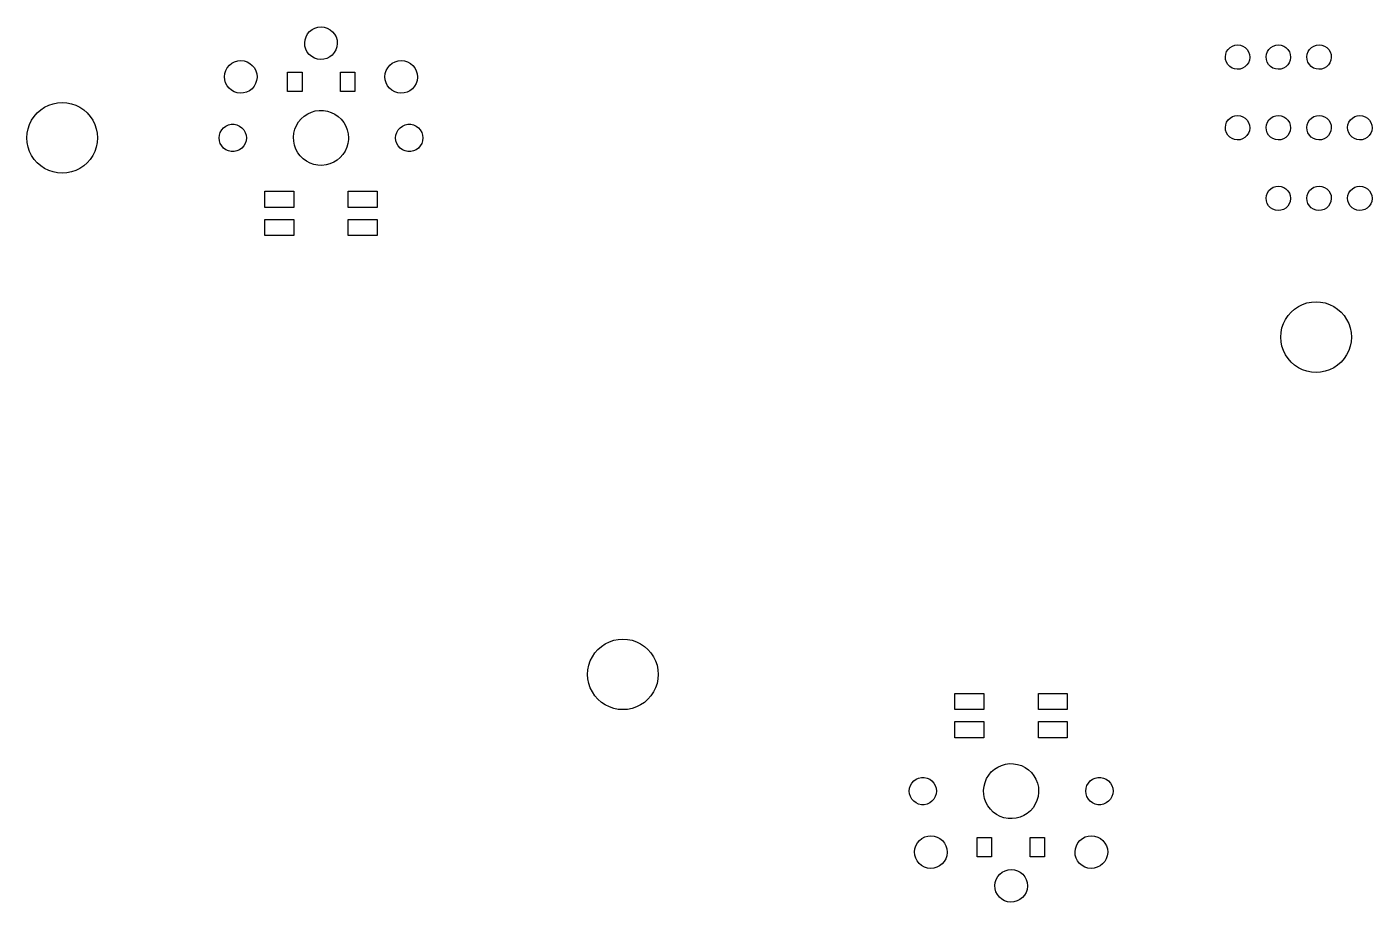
# Model space of a CAD drawing. Extents: x 145 to 253, y -175 to -64.
# Drawn here: x 169.7 to 253.5, y -174.6 to -120.1 of the extents above; entities that cross this region are included whole.
import ezdxf

# ---------------------------------------------------------------- set-up
doc = ezdxf.new("R2010")
doc.units = 0
doc.layers.add('BLACK', color=7, linetype='CONTINUOUS')

msp = doc.modelspace()

# ---------------------------------------------------------------- linework, layer by layer
at = {"layer": 'BLACK', "linetype": 'CONTINUOUS'}
for p, q in [((187.066, -120.7), (187.162, -120.526)), ((187.162, -120.526), (187.289, -120.374)), ((187.289, -120.374), (187.444, -120.25)), ((187.444, -120.25), (187.619, -120.158)), ((187.619, -120.158), (187.81, -120.102)), ((187.81, -120.102), (188.007, -120.084)), ((188.007, -120.084), (188.204, -120.105)), ((188.204, -120.105), (188.394, -120.163)), ((188.394, -120.163), (188.568, -120.258)), ((188.568, -120.258), (188.721, -120.384)), ((188.721, -120.384), (188.846, -120.538)), ((188.846, -120.538), (188.939, -120.713)), ((186.984, -121.086), (187.006, -120.889)), ((187.001, -121.283), (186.984, -121.086)), ((187.055, -121.474), (187.001, -121.283)), ((187.006, -120.889), (187.066, -120.7)), ((187.146, -121.65), (187.055, -121.474)), ((188.928, -121.513), (188.83, -121.686)), ((188.991, -121.325), (188.928, -121.513)), ((188.939, -120.713), (188.997, -120.903)), ((189.016, -121.128), (188.991, -121.325)), ((188.997, -120.903), (189.016, -121.1)), ((189.016, -121.1), (189.016, -121.128)), ((244.427, -121.627), (244.519, -121.484)), ((244.519, -121.484), (244.641, -121.366)), ((244.641, -121.366), (244.786, -121.277)), ((244.786, -121.277), (244.946, -121.222)), ((244.946, -121.222), (245.115, -121.204)), ((245.115, -121.204), (245.284, -121.224)), ((245.284, -121.224), (245.444, -121.281)), ((245.444, -121.281), (245.587, -121.372)), ((245.587, -121.372), (245.707, -121.493)), ((245.707, -121.493), (245.797, -121.637)), ((246.967, -121.627), (247.059, -121.484)), ((247.059, -121.484), (247.181, -121.366)), ((247.181, -121.366), (247.326, -121.277)), ((247.326, -121.277), (247.486, -121.222)), ((247.486, -121.222), (247.655, -121.204)), ((247.655, -121.204), (247.824, -121.224)), ((247.824, -121.224), (247.984, -121.281)), ((247.984, -121.281), (248.127, -121.372)), ((248.127, -121.372), (248.247, -121.493)), ((248.247, -121.493), (248.337, -121.637)), ((249.507, -121.627), (249.599, -121.484)), ((249.599, -121.484), (249.721, -121.366)), ((249.721, -121.366), (249.866, -121.277)), ((249.866, -121.277), (250.026, -121.222)), ((250.026, -121.222), (250.195, -121.204)), ((250.195, -121.204), (250.364, -121.224)), ((250.364, -121.224), (250.524, -121.281)), ((250.524, -121.281), (250.667, -121.372)), ((250.667, -121.372), (250.787, -121.493)), ((250.787, -121.493), (250.877, -121.637)), ((182.289, -122.474), (182.444, -122.35)), ((182.444, -122.35), (182.619, -122.258)), ((182.619, -122.258), (182.81, -122.202)), ((182.81, -122.202), (183.007, -122.184)), ((183.007, -122.184), (183.204, -122.205)), ((183.204, -122.205), (183.394, -122.263)), ((183.394, -122.263), (183.568, -122.358)), ((183.568, -122.358), (183.721, -122.484)), ((187.269, -121.806), (187.146, -121.65)), ((187.42, -121.934), (187.269, -121.806)), ((187.593, -122.031), (187.42, -121.934)), ((187.782, -122.092), (187.593, -122.031)), ((187.979, -122.116), (187.782, -122.092)), ((188.176, -122.101), (187.979, -122.116)), ((188.367, -122.047), (188.176, -122.101)), ((188.544, -121.958), (188.367, -122.047)), ((188.701, -121.836), (188.544, -121.958)), ((188.83, -121.686), (188.701, -121.836)), ((192.289, -122.474), (192.444, -122.35)), ((192.444, -122.35), (192.619, -122.258)), ((192.619, -122.258), (192.81, -122.202)), ((192.81, -122.202), (193.007, -122.184)), ((193.007, -122.184), (193.204, -122.205)), ((193.204, -122.205), (193.394, -122.263)), ((193.394, -122.263), (193.568, -122.358)), ((193.568, -122.358), (193.721, -122.484)), ((244.348, -121.955), (244.369, -121.787)), ((244.365, -122.124), (244.348, -121.955)), ((244.418, -122.286), (244.365, -122.124)), ((244.369, -121.787), (244.427, -121.627)), ((244.506, -122.431), (244.418, -122.286)), ((245.788, -122.314), (245.694, -122.456)), ((245.848, -122.156), (245.788, -122.314)), ((245.797, -121.637), (245.853, -121.797)), ((245.872, -121.987), (245.848, -122.156)), ((245.853, -121.797), (245.872, -121.966)), ((245.872, -121.966), (245.872, -121.987)), ((246.888, -121.955), (246.909, -121.787)), ((246.905, -122.124), (246.888, -121.955)), ((246.958, -122.286), (246.905, -122.124)), ((246.909, -121.787), (246.967, -121.627)), ((247.046, -122.431), (246.958, -122.286)), ((248.328, -122.314), (248.234, -122.456)), ((248.388, -122.156), (248.328, -122.314)), ((248.337, -121.637), (248.393, -121.797)), ((248.412, -121.987), (248.388, -122.156)), ((248.393, -121.797), (248.412, -121.966)), ((248.412, -121.966), (248.412, -121.987)), ((249.428, -121.955), (249.449, -121.787)), ((249.445, -122.124), (249.428, -121.955)), ((249.498, -122.286), (249.445, -122.124)), ((249.449, -121.787), (249.507, -121.627)), ((249.586, -122.431), (249.498, -122.286)), ((250.868, -122.314), (250.774, -122.456)), ((250.928, -122.156), (250.868, -122.314)), ((250.877, -121.637), (250.933, -121.797)), ((250.952, -121.987), (250.928, -122.156)), ((250.933, -121.797), (250.952, -121.966)), ((250.952, -121.966), (250.952, -121.987)), ((181.984, -123.186), (182.006, -122.989)), ((182.001, -123.383), (181.984, -123.186)), ((182.006, -122.989), (182.066, -122.8)), ((182.066, -122.8), (182.162, -122.626)), ((182.162, -122.626), (182.289, -122.474)), ((183.721, -122.484), (183.846, -122.638)), ((183.846, -122.638), (183.939, -122.813)), ((183.939, -122.813), (183.997, -123.003)), ((183.997, -123.003), (184.016, -123.2)), ((184.016, -123.2), (184.016, -123.228)), ((185.918, -124.1), (185.918, -122.9)), ((185.918, -122.9), (186.818, -122.9)), ((186.818, -122.9), (186.818, -124.1)), ((189.218, -124.1), (189.218, -122.9)), ((189.218, -122.9), (190.118, -122.9)), ((190.118, -122.9), (190.118, -124.1)), ((191.984, -123.186), (192.006, -122.989)), ((192.001, -123.383), (191.984, -123.186)), ((192.006, -122.989), (192.066, -122.8)), ((192.066, -122.8), (192.162, -122.626)), ((192.162, -122.626), (192.289, -122.474)), ((193.721, -122.484), (193.846, -122.638)), ((193.846, -122.638), (193.939, -122.813)), ((193.939, -122.813), (193.997, -123.003)), ((193.997, -123.003), (194.016, -123.2)), ((194.016, -123.2), (194.016, -123.228)), ((244.624, -122.553), (244.506, -122.431)), ((244.766, -122.646), (244.624, -122.553)), ((244.926, -122.705), (244.766, -122.646)), ((245.094, -122.728), (244.926, -122.705)), ((245.263, -122.712), (245.094, -122.728)), ((245.425, -122.66), (245.263, -122.712)), ((245.571, -122.573), (245.425, -122.66)), ((245.694, -122.456), (245.571, -122.573)), ((247.164, -122.553), (247.046, -122.431)), ((247.306, -122.646), (247.164, -122.553)), ((247.466, -122.705), (247.306, -122.646)), ((247.634, -122.728), (247.466, -122.705)), ((247.803, -122.712), (247.634, -122.728)), ((247.965, -122.66), (247.803, -122.712)), ((248.111, -122.573), (247.965, -122.66)), ((248.234, -122.456), (248.111, -122.573)), ((249.704, -122.553), (249.586, -122.431)), ((249.846, -122.646), (249.704, -122.553)), ((250.006, -122.705), (249.846, -122.646)), ((250.174, -122.728), (250.006, -122.705)), ((250.343, -122.712), (250.174, -122.728)), ((250.505, -122.66), (250.343, -122.712)), ((250.651, -122.573), (250.505, -122.66)), ((250.774, -122.456), (250.651, -122.573)), ((182.055, -123.574), (182.001, -123.383)), ((182.146, -123.75), (182.055, -123.574)), ((182.269, -123.906), (182.146, -123.75)), ((182.42, -124.034), (182.269, -123.906)), ((182.593, -124.131), (182.42, -124.034)), ((183.701, -123.936), (183.544, -124.058)), ((183.83, -123.786), (183.701, -123.936)), ((183.928, -123.613), (183.83, -123.786)), ((183.991, -123.425), (183.928, -123.613)), ((184.016, -123.228), (183.991, -123.425)), ((192.055, -123.574), (192.001, -123.383)), ((192.146, -123.75), (192.055, -123.574)), ((192.269, -123.906), (192.146, -123.75)), ((192.42, -124.034), (192.269, -123.906)), ((192.593, -124.131), (192.42, -124.034)), ((193.701, -123.936), (193.544, -124.058)), ((193.83, -123.786), (193.701, -123.936)), ((193.928, -123.613), (193.83, -123.786)), ((193.991, -123.425), (193.928, -123.613)), ((194.016, -123.228), (193.991, -123.425)), ((171.033, -124.967), (171.306, -124.875)), ((171.306, -124.875), (171.588, -124.819)), ((171.588, -124.819), (171.875, -124.8)), ((171.875, -124.8), (172.162, -124.819)), ((172.162, -124.819), (172.444, -124.875)), ((172.444, -124.875), (172.717, -124.967)), ((182.782, -124.192), (182.593, -124.131)), ((182.979, -124.216), (182.782, -124.192)), ((183.176, -124.201), (182.979, -124.216)), ((183.367, -124.147), (183.176, -124.201)), ((183.544, -124.058), (183.367, -124.147)), ((186.818, -124.1), (185.918, -124.1)), ((190.118, -124.1), (189.218, -124.1)), ((192.782, -124.192), (192.593, -124.131)), ((192.979, -124.216), (192.782, -124.192)), ((193.176, -124.201), (192.979, -124.216)), ((193.367, -124.147), (193.176, -124.201)), ((193.544, -124.058), (193.367, -124.147)), ((169.97, -125.9), (170.13, -125.661)), ((170.13, -125.661), (170.319, -125.444)), ((170.319, -125.444), (170.536, -125.255)), ((170.536, -125.255), (170.775, -125.095)), ((170.775, -125.095), (171.033, -124.967)), ((172.717, -124.967), (172.975, -125.095)), ((172.975, -125.095), (173.214, -125.255)), ((173.214, -125.255), (173.431, -125.444)), ((173.431, -125.444), (173.62, -125.661)), ((173.62, -125.661), (173.78, -125.9)), ((186.767, -125.809), (186.956, -125.64)), ((186.956, -125.64), (187.169, -125.5)), ((187.169, -125.5), (187.4, -125.394)), ((187.4, -125.394), (187.644, -125.323)), ((187.644, -125.323), (187.895, -125.289)), ((187.895, -125.289), (188.149, -125.292)), ((188.149, -125.292), (188.4, -125.333)), ((188.4, -125.333), (188.642, -125.41)), ((188.642, -125.41), (188.87, -125.523)), ((188.87, -125.523), (189.079, -125.668)), ((189.079, -125.668), (189.264, -125.842)), ((244.641, -125.766), (244.786, -125.677)), ((244.786, -125.677), (244.946, -125.622)), ((244.946, -125.622), (245.115, -125.604)), ((245.115, -125.604), (245.284, -125.624)), ((245.284, -125.624), (245.444, -125.681)), ((245.444, -125.681), (245.587, -125.772)), ((247.181, -125.766), (247.326, -125.677)), ((247.326, -125.677), (247.486, -125.622)), ((247.486, -125.622), (247.655, -125.604)), ((247.655, -125.604), (247.824, -125.624)), ((247.824, -125.624), (247.984, -125.681)), ((247.984, -125.681), (248.127, -125.772)), ((249.721, -125.766), (249.866, -125.677)), ((249.866, -125.677), (250.026, -125.622)), ((250.026, -125.622), (250.195, -125.604)), ((250.195, -125.604), (250.364, -125.624)), ((250.364, -125.624), (250.524, -125.681)), ((250.524, -125.681), (250.667, -125.772)), ((252.261, -125.766), (252.406, -125.677)), ((252.406, -125.677), (252.566, -125.622)), ((252.566, -125.622), (252.735, -125.604)), ((252.735, -125.604), (252.904, -125.624)), ((252.904, -125.624), (253.064, -125.681)), ((253.064, -125.681), (253.207, -125.772)), ((169.694, -126.713), (169.75, -126.431)), ((169.75, -126.431), (169.842, -126.158)), ((169.842, -126.158), (169.97, -125.9)), ((173.78, -125.9), (173.908, -126.158)), ((173.908, -126.158), (174, -126.431)), ((174, -126.431), (174.056, -126.713)), ((181.723, -126.654), (181.812, -126.5)), ((181.812, -126.5), (181.931, -126.368)), ((181.931, -126.368), (182.075, -126.263)), ((182.075, -126.263), (182.237, -126.191)), ((182.237, -126.191), (182.411, -126.154)), ((182.411, -126.154), (182.589, -126.154)), ((182.589, -126.154), (182.763, -126.191)), ((182.763, -126.191), (182.925, -126.263)), ((182.925, -126.263), (183.069, -126.368)), ((183.069, -126.368), (183.188, -126.5)), ((183.188, -126.5), (183.277, -126.654)), ((186.312, -126.702), (186.374, -126.456)), ((186.374, -126.456), (186.472, -126.222)), ((186.472, -126.222), (186.604, -126.004)), ((186.604, -126.004), (186.767, -125.809)), ((189.264, -125.842), (189.421, -126.041)), ((189.421, -126.041), (189.547, -126.262)), ((189.547, -126.262), (189.64, -126.499)), ((189.64, -126.499), (189.696, -126.747)), ((192.723, -126.654), (192.812, -126.5)), ((192.812, -126.5), (192.931, -126.368)), ((192.931, -126.368), (193.075, -126.263)), ((193.075, -126.263), (193.237, -126.191)), ((193.237, -126.191), (193.411, -126.154)), ((193.411, -126.154), (193.589, -126.154)), ((193.589, -126.154), (193.763, -126.191)), ((193.763, -126.191), (193.925, -126.263)), ((193.925, -126.263), (194.069, -126.368)), ((194.069, -126.368), (194.188, -126.5)), ((194.188, -126.5), (194.277, -126.654)), ((244.348, -126.355), (244.369, -126.187)), ((244.365, -126.524), (244.348, -126.355)), ((244.418, -126.686), (244.365, -126.524)), ((244.369, -126.187), (244.427, -126.027)), ((244.427, -126.027), (244.519, -125.884)), ((244.519, -125.884), (244.641, -125.766)), ((245.587, -125.772), (245.707, -125.893)), ((245.707, -125.893), (245.797, -126.037)), ((245.848, -126.556), (245.788, -126.714)), ((245.797, -126.037), (245.853, -126.197)), ((245.872, -126.387), (245.848, -126.556)), ((245.853, -126.197), (245.872, -126.366)), ((245.872, -126.366), (245.872, -126.387)), ((246.888, -126.355), (246.909, -126.187)), ((246.905, -126.524), (246.888, -126.355)), ((246.958, -126.686), (246.905, -126.524)), ((246.909, -126.187), (246.967, -126.027)), ((246.967, -126.027), (247.059, -125.884)), ((247.059, -125.884), (247.181, -125.766)), ((248.127, -125.772), (248.247, -125.893)), ((248.247, -125.893), (248.337, -126.037)), ((248.388, -126.556), (248.328, -126.714)), ((248.337, -126.037), (248.393, -126.197)), ((248.412, -126.387), (248.388, -126.556)), ((248.393, -126.197), (248.412, -126.366)), ((248.412, -126.366), (248.412, -126.387)), ((249.428, -126.355), (249.449, -126.187)), ((249.445, -126.524), (249.428, -126.355)), ((249.498, -126.686), (249.445, -126.524)), ((249.449, -126.187), (249.507, -126.027)), ((249.507, -126.027), (249.599, -125.884)), ((249.599, -125.884), (249.721, -125.766)), ((250.667, -125.772), (250.787, -125.893)), ((250.787, -125.893), (250.877, -126.037)), ((250.928, -126.556), (250.868, -126.714)), ((250.877, -126.037), (250.933, -126.197)), ((250.952, -126.387), (250.928, -126.556)), ((250.933, -126.197), (250.952, -126.366)), ((250.952, -126.366), (250.952, -126.387)), ((251.968, -126.355), (251.989, -126.187)), ((251.985, -126.524), (251.968, -126.355)), ((252.038, -126.686), (251.985, -126.524)), ((251.989, -126.187), (252.047, -126.027)), ((252.047, -126.027), (252.139, -125.884)), ((252.139, -125.884), (252.261, -125.766)), ((253.207, -125.772), (253.327, -125.893)), ((253.327, -125.893), (253.417, -126.037)), ((253.468, -126.556), (253.408, -126.714)), ((253.417, -126.037), (253.473, -126.197)), ((253.492, -126.387), (253.468, -126.556)), ((253.473, -126.197), (253.492, -126.366)), ((253.492, -126.366), (253.492, -126.387)), ((169.675, -127), (169.694, -126.713)), ((169.694, -127.287), (169.675, -127)), ((169.75, -127.569), (169.694, -127.287)), ((174.056, -127.287), (174, -127.569)), ((174.056, -126.713), (174.075, -127)), ((174.075, -127), (174.056, -127.287)), ((181.649, -127), (181.668, -126.823)), ((181.668, -127.177), (181.649, -127)), ((181.668, -126.823), (181.723, -126.654)), ((181.723, -127.346), (181.668, -127.177)), ((181.812, -127.5), (181.723, -127.346)), ((183.277, -127.346), (183.188, -127.5)), ((183.277, -126.654), (183.332, -126.823)), ((183.332, -127.177), (183.277, -127.346)), ((183.332, -126.823), (183.351, -127)), ((183.351, -127), (183.332, -127.177)), ((186.286, -126.955), (186.312, -126.702)), ((186.298, -127.209), (186.286, -126.955)), ((186.348, -127.458), (186.298, -127.209)), ((189.68, -127.342), (189.611, -127.586)), ((189.712, -127.09), (189.68, -127.342)), ((189.696, -126.747), (189.714, -127)), ((189.714, -127), (189.712, -127.09)), ((192.649, -127), (192.668, -126.823)), ((192.668, -127.177), (192.649, -127)), ((192.668, -126.823), (192.723, -126.654)), ((192.723, -127.346), (192.668, -127.177)), ((192.812, -127.5), (192.723, -127.346)), ((194.277, -127.346), (194.188, -127.5)), ((194.277, -126.654), (194.332, -126.823)), ((194.332, -127.177), (194.277, -127.346)), ((194.332, -126.823), (194.351, -127)), ((194.351, -127), (194.332, -127.177)), ((244.506, -126.831), (244.418, -126.686)), ((244.624, -126.953), (244.506, -126.831)), ((244.766, -127.046), (244.624, -126.953)), ((244.926, -127.105), (244.766, -127.046)), ((245.094, -127.128), (244.926, -127.105)), ((245.263, -127.112), (245.094, -127.128)), ((245.425, -127.06), (245.263, -127.112)), ((245.571, -126.973), (245.425, -127.06)), ((245.694, -126.856), (245.571, -126.973)), ((245.788, -126.714), (245.694, -126.856)), ((247.046, -126.831), (246.958, -126.686)), ((247.164, -126.953), (247.046, -126.831)), ((247.306, -127.046), (247.164, -126.953)), ((247.466, -127.105), (247.306, -127.046)), ((247.634, -127.128), (247.466, -127.105)), ((247.803, -127.112), (247.634, -127.128)), ((247.965, -127.06), (247.803, -127.112)), ((248.111, -126.973), (247.965, -127.06)), ((248.234, -126.856), (248.111, -126.973)), ((248.328, -126.714), (248.234, -126.856)), ((249.586, -126.831), (249.498, -126.686)), ((249.704, -126.953), (249.586, -126.831)), ((249.846, -127.046), (249.704, -126.953)), ((250.006, -127.105), (249.846, -127.046)), ((250.174, -127.128), (250.006, -127.105)), ((250.343, -127.112), (250.174, -127.128)), ((250.505, -127.06), (250.343, -127.112)), ((250.651, -126.973), (250.505, -127.06)), ((250.774, -126.856), (250.651, -126.973)), ((250.868, -126.714), (250.774, -126.856)), ((252.126, -126.831), (252.038, -126.686)), ((252.244, -126.953), (252.126, -126.831)), ((252.386, -127.046), (252.244, -126.953)), ((252.546, -127.105), (252.386, -127.046)), ((252.714, -127.128), (252.546, -127.105)), ((252.883, -127.112), (252.714, -127.128)), ((253.045, -127.06), (252.883, -127.112)), ((253.191, -126.973), (253.045, -127.06)), ((253.314, -126.856), (253.191, -126.973)), ((253.408, -126.714), (253.314, -126.856)), ((169.842, -127.842), (169.75, -127.569)), ((169.97, -128.1), (169.842, -127.842)), ((170.13, -128.339), (169.97, -128.1)), ((173.78, -128.1), (173.62, -128.339)), ((173.908, -127.842), (173.78, -128.1)), ((174, -127.569), (173.908, -127.842)), ((181.931, -127.632), (181.812, -127.5)), ((182.075, -127.737), (181.931, -127.632)), ((182.237, -127.809), (182.075, -127.737)), ((182.411, -127.846), (182.237, -127.809)), ((182.589, -127.846), (182.411, -127.846)), ((182.763, -127.809), (182.589, -127.846)), ((182.925, -127.737), (182.763, -127.809)), ((183.069, -127.632), (182.925, -127.737)), ((183.188, -127.5), (183.069, -127.632)), ((186.434, -127.697), (186.348, -127.458)), ((186.554, -127.921), (186.434, -127.697)), ((186.706, -128.125), (186.554, -127.921)), ((186.887, -128.304), (186.706, -128.125)), ((189.202, -128.223), (189.008, -128.387)), ((189.369, -128.032), (189.202, -128.223)), ((189.507, -127.818), (189.369, -128.032)), ((189.611, -127.586), (189.507, -127.818)), ((192.931, -127.632), (192.812, -127.5)), ((193.075, -127.737), (192.931, -127.632)), ((193.237, -127.809), (193.075, -127.737)), ((193.411, -127.846), (193.237, -127.809)), ((193.589, -127.846), (193.411, -127.846)), ((193.763, -127.809), (193.589, -127.846)), ((193.925, -127.737), (193.763, -127.809)), ((194.069, -127.632), (193.925, -127.737)), ((194.188, -127.5), (194.069, -127.632)), ((170.319, -128.556), (170.13, -128.339)), ((170.536, -128.745), (170.319, -128.556)), ((170.775, -128.905), (170.536, -128.745)), ((171.033, -129.033), (170.775, -128.905)), ((171.306, -129.125), (171.033, -129.033)), ((172.717, -129.033), (172.444, -129.125)), ((172.975, -128.905), (172.717, -129.033)), ((173.214, -128.745), (172.975, -128.905)), ((173.431, -128.556), (173.214, -128.745)), ((173.62, -128.339), (173.431, -128.556)), ((187.091, -128.454), (186.887, -128.304)), ((187.316, -128.572), (187.091, -128.454)), ((187.556, -128.656), (187.316, -128.572)), ((187.806, -128.703), (187.556, -128.656)), ((188.06, -128.713), (187.806, -128.703)), ((188.312, -128.686), (188.06, -128.713)), ((188.558, -128.621), (188.312, -128.686)), ((188.792, -128.521), (188.558, -128.621)), ((189.008, -128.387), (188.792, -128.521)), ((171.588, -129.181), (171.306, -129.125)), ((171.875, -129.2), (171.588, -129.181)), ((172.162, -129.181), (171.875, -129.2)), ((172.444, -129.125), (172.162, -129.181)), ((184.5, -131.328), (184.5, -130.328)), ((184.5, -130.328), (186.3, -130.328)), ((186.3, -130.328), (186.3, -131.328)), ((189.7, -131.328), (189.7, -130.328)), ((189.7, -130.328), (191.5, -130.328)), ((191.5, -130.328), (191.5, -131.328)), ((246.888, -130.755), (246.909, -130.587)), ((246.909, -130.587), (246.967, -130.427)), ((246.967, -130.427), (247.059, -130.284)), ((247.059, -130.284), (247.181, -130.166)), ((247.181, -130.166), (247.326, -130.077)), ((247.326, -130.077), (247.486, -130.022)), ((247.486, -130.022), (247.655, -130.004)), ((247.655, -130.004), (247.824, -130.024)), ((247.824, -130.024), (247.984, -130.081)), ((247.984, -130.081), (248.127, -130.172)), ((248.127, -130.172), (248.247, -130.293)), ((248.247, -130.293), (248.337, -130.437)), ((248.337, -130.437), (248.393, -130.597)), ((248.393, -130.597), (248.412, -130.766)), ((249.428, -130.755), (249.449, -130.587)), ((249.449, -130.587), (249.507, -130.427)), ((249.507, -130.427), (249.599, -130.284)), ((249.599, -130.284), (249.721, -130.166)), ((249.721, -130.166), (249.866, -130.077)), ((249.866, -130.077), (250.026, -130.022)), ((250.026, -130.022), (250.195, -130.004)), ((250.195, -130.004), (250.364, -130.024)), ((250.364, -130.024), (250.524, -130.081)), ((250.524, -130.081), (250.667, -130.172)), ((250.667, -130.172), (250.787, -130.293)), ((250.787, -130.293), (250.877, -130.437)), ((250.877, -130.437), (250.933, -130.597)), ((250.933, -130.597), (250.952, -130.766)), ((251.968, -130.755), (251.989, -130.587)), ((251.989, -130.587), (252.047, -130.427)), ((252.047, -130.427), (252.139, -130.284)), ((252.139, -130.284), (252.261, -130.166)), ((252.261, -130.166), (252.406, -130.077)), ((252.406, -130.077), (252.566, -130.022)), ((252.566, -130.022), (252.735, -130.004)), ((252.735, -130.004), (252.904, -130.024)), ((252.904, -130.024), (253.064, -130.081)), ((253.064, -130.081), (253.207, -130.172)), ((253.207, -130.172), (253.327, -130.293)), ((253.327, -130.293), (253.417, -130.437)), ((253.417, -130.437), (253.473, -130.597)), ((253.473, -130.597), (253.492, -130.766)), ((186.3, -131.328), (184.5, -131.328)), ((191.5, -131.328), (189.7, -131.328)), ((246.905, -130.924), (246.888, -130.755)), ((246.958, -131.086), (246.905, -130.924)), ((247.046, -131.231), (246.958, -131.086)), ((247.164, -131.353), (247.046, -131.231)), ((247.306, -131.446), (247.164, -131.353)), ((247.466, -131.505), (247.306, -131.446)), ((247.634, -131.528), (247.466, -131.505)), ((247.803, -131.512), (247.634, -131.528)), ((247.965, -131.46), (247.803, -131.512)), ((248.111, -131.373), (247.965, -131.46)), ((248.234, -131.256), (248.111, -131.373)), ((248.328, -131.114), (248.234, -131.256)), ((248.388, -130.956), (248.328, -131.114)), ((248.412, -130.787), (248.388, -130.956)), ((248.412, -130.766), (248.412, -130.787)), ((249.445, -130.924), (249.428, -130.755)), ((249.498, -131.086), (249.445, -130.924)), ((249.586, -131.231), (249.498, -131.086)), ((249.704, -131.353), (249.586, -131.231)), ((249.846, -131.446), (249.704, -131.353)), ((250.006, -131.505), (249.846, -131.446)), ((250.174, -131.528), (250.006, -131.505)), ((250.343, -131.512), (250.174, -131.528)), ((250.505, -131.46), (250.343, -131.512)), ((250.651, -131.373), (250.505, -131.46)), ((250.774, -131.256), (250.651, -131.373)), ((250.868, -131.114), (250.774, -131.256)), ((250.928, -130.956), (250.868, -131.114)), ((250.952, -130.787), (250.928, -130.956)), ((250.952, -130.766), (250.952, -130.787)), ((251.985, -130.924), (251.968, -130.755)), ((252.038, -131.086), (251.985, -130.924)), ((252.126, -131.231), (252.038, -131.086)), ((252.244, -131.353), (252.126, -131.231)), ((252.386, -131.446), (252.244, -131.353)), ((252.546, -131.505), (252.386, -131.446)), ((252.714, -131.528), (252.546, -131.505)), ((252.883, -131.512), (252.714, -131.528)), ((253.045, -131.46), (252.883, -131.512)), ((253.191, -131.373), (253.045, -131.46)), ((253.314, -131.256), (253.191, -131.373)), ((253.408, -131.114), (253.314, -131.256)), ((253.468, -130.956), (253.408, -131.114)), ((253.492, -130.787), (253.468, -130.956)), ((253.492, -130.766), (253.492, -130.787)), ((184.5, -133.078), (184.5, -132.078)), ((184.5, -132.078), (186.3, -132.078)), ((186.3, -132.078), (186.3, -133.078)), ((189.7, -133.078), (189.7, -132.078)), ((189.7, -132.078), (191.5, -132.078)), ((191.5, -132.078), (191.5, -133.078)), ((186.3, -133.078), (184.5, -133.078)), ((191.5, -133.078), (189.7, -133.078)), ((248.9, -137.508), (249.158, -137.381)), ((249.158, -137.381), (249.431, -137.288)), ((249.431, -137.288), (249.713, -137.232)), ((249.713, -137.232), (250, -137.213)), ((250, -137.213), (250.287, -137.232)), ((250.287, -137.232), (250.569, -137.288)), ((250.569, -137.288), (250.842, -137.381)), ((250.842, -137.381), (251.1, -137.508)), ((248.095, -138.313), (248.255, -138.074)), ((248.255, -138.074), (248.444, -137.858)), ((248.444, -137.858), (248.661, -137.668)), ((248.661, -137.668), (248.9, -137.508)), ((251.1, -137.508), (251.339, -137.668)), ((251.339, -137.668), (251.556, -137.858)), ((251.556, -137.858), (251.745, -138.074)), ((251.745, -138.074), (251.905, -138.313)), ((247.8, -139.413), (247.819, -139.126)), ((247.819, -139.126), (247.875, -138.844)), ((247.875, -138.844), (247.967, -138.571)), ((247.967, -138.571), (248.095, -138.313)), ((251.905, -138.313), (252.033, -138.571)), ((252.033, -138.571), (252.125, -138.844)), ((252.125, -138.844), (252.181, -139.126)), ((252.181, -139.126), (252.2, -139.413)), ((247.819, -139.7), (247.8, -139.413)), ((247.875, -139.983), (247.819, -139.7)), ((252.181, -139.7), (252.125, -139.983)), ((252.2, -139.413), (252.181, -139.7)), ((247.967, -140.255), (247.875, -139.983)), ((248.095, -140.513), (247.967, -140.255)), ((248.255, -140.753), (248.095, -140.513)), ((248.444, -140.969), (248.255, -140.753)), ((251.745, -140.753), (251.556, -140.969)), ((251.905, -140.513), (251.745, -140.753)), ((252.033, -140.255), (251.905, -140.513)), ((252.125, -139.983), (252.033, -140.255)), ((248.661, -141.159), (248.444, -140.969)), ((248.9, -141.319), (248.661, -141.159)), ((249.158, -141.446), (248.9, -141.319)), ((249.431, -141.538), (249.158, -141.446)), ((249.713, -141.595), (249.431, -141.538)), ((250, -141.613), (249.713, -141.595)), ((250.287, -141.595), (250, -141.613)), ((250.569, -141.538), (250.287, -141.595)), ((250.842, -141.446), (250.569, -141.538)), ((251.1, -141.319), (250.842, -141.446)), ((251.339, -141.159), (251.1, -141.319)), ((251.556, -140.969), (251.339, -141.159)), ((205.712, -158.523), (205.971, -158.395)), ((205.971, -158.395), (206.243, -158.303)), ((206.243, -158.303), (206.525, -158.247)), ((206.525, -158.247), (206.812, -158.228)), ((206.812, -158.228), (207.1, -158.247)), ((207.1, -158.247), (207.382, -158.303)), ((207.382, -158.303), (207.654, -158.395)), ((207.654, -158.395), (207.912, -158.523)), ((204.907, -159.328), (205.067, -159.089)), ((205.067, -159.089), (205.257, -158.872)), ((205.257, -158.872), (205.473, -158.683)), ((205.473, -158.683), (205.712, -158.523)), ((207.912, -158.523), (208.152, -158.683)), ((208.152, -158.683), (208.368, -158.872)), ((208.368, -158.872), (208.558, -159.089)), ((208.558, -159.089), (208.718, -159.328)), ((204.631, -160.141), (204.687, -159.859)), ((204.687, -159.859), (204.78, -159.586)), ((204.78, -159.586), (204.907, -159.328)), ((208.718, -159.328), (208.845, -159.586)), ((208.845, -159.586), (208.938, -159.859)), ((208.938, -159.859), (208.994, -160.141)), ((204.612, -160.428), (204.631, -160.141)), ((204.631, -160.715), (204.612, -160.428)), ((204.687, -160.997), (204.631, -160.715)), ((208.994, -160.715), (208.938, -160.997)), ((208.994, -160.141), (209.012, -160.428)), ((209.012, -160.428), (208.994, -160.715)), ((204.78, -161.27), (204.687, -160.997)), ((204.907, -161.528), (204.78, -161.27)), ((205.067, -161.767), (204.907, -161.528)), ((208.718, -161.528), (208.558, -161.767)), ((208.845, -161.27), (208.718, -161.528)), ((208.938, -160.997), (208.845, -161.27)), ((227.5, -162.626), (227.5, -161.626)), ((227.5, -161.626), (229.3, -161.626)), ((229.3, -161.626), (229.3, -162.626)), ((232.7, -162.626), (232.7, -161.626)), ((232.7, -161.626), (234.5, -161.626)), ((234.5, -161.626), (234.5, -162.626)), ((205.257, -161.984), (205.067, -161.767)), ((205.473, -162.173), (205.257, -161.984)), ((205.712, -162.333), (205.473, -162.173)), ((205.971, -162.46), (205.712, -162.333)), ((206.243, -162.553), (205.971, -162.46)), ((206.525, -162.609), (206.243, -162.553)), ((207.382, -162.553), (207.1, -162.609)), ((207.654, -162.46), (207.382, -162.553)), ((207.912, -162.333), (207.654, -162.46)), ((208.152, -162.173), (207.912, -162.333)), ((208.368, -161.984), (208.152, -162.173)), ((208.558, -161.767), (208.368, -161.984)), ((206.812, -162.628), (206.525, -162.609)), ((207.1, -162.609), (206.812, -162.628)), ((229.3, -162.626), (227.5, -162.626)), ((227.5, -164.376), (227.5, -163.376)), ((227.5, -163.376), (229.3, -163.376)), ((229.3, -163.376), (229.3, -164.376)), ((234.5, -162.626), (232.7, -162.626)), ((232.7, -164.376), (232.7, -163.376)), ((232.7, -163.376), (234.5, -163.376)), ((234.5, -163.376), (234.5, -164.376)), ((229.3, -164.376), (227.5, -164.376)), ((234.5, -164.376), (232.7, -164.376)), ((229.472, -166.926), (229.604, -166.708)), ((229.604, -166.708), (229.767, -166.513)), ((229.767, -166.513), (229.956, -166.344)), ((229.956, -166.344), (230.169, -166.205)), ((230.169, -166.205), (230.4, -166.098)), ((230.4, -166.098), (230.644, -166.027)), ((230.644, -166.027), (230.895, -165.993)), ((230.895, -165.993), (231.149, -165.996)), ((231.149, -165.996), (231.4, -166.037)), ((231.4, -166.037), (231.642, -166.114)), ((231.642, -166.114), (231.87, -166.227)), ((231.87, -166.227), (232.079, -166.372)), ((232.079, -166.372), (232.264, -166.546)), ((232.264, -166.546), (232.421, -166.745)), ((232.421, -166.745), (232.547, -166.966)), ((224.649, -167.704), (224.668, -167.527)), ((224.668, -167.527), (224.723, -167.358)), ((224.723, -167.358), (224.812, -167.204)), ((224.812, -167.204), (224.931, -167.072)), ((224.931, -167.072), (225.075, -166.967)), ((225.075, -166.967), (225.237, -166.895)), ((225.237, -166.895), (225.411, -166.858)), ((225.411, -166.858), (225.589, -166.858)), ((225.589, -166.858), (225.763, -166.895)), ((225.763, -166.895), (225.925, -166.967)), ((225.925, -166.967), (226.069, -167.072)), ((226.069, -167.072), (226.188, -167.204)), ((226.188, -167.204), (226.277, -167.358)), ((226.277, -167.358), (226.332, -167.527)), ((226.332, -167.527), (226.351, -167.704)), ((229.286, -167.659), (229.312, -167.406)), ((229.312, -167.406), (229.374, -167.16)), ((229.374, -167.16), (229.472, -166.926)), ((232.547, -166.966), (232.64, -167.203)), ((232.64, -167.203), (232.696, -167.451)), ((232.696, -167.451), (232.714, -167.704)), ((235.649, -167.704), (235.668, -167.527)), ((235.668, -167.527), (235.723, -167.358)), ((235.723, -167.358), (235.812, -167.204)), ((235.812, -167.204), (235.931, -167.072)), ((235.931, -167.072), (236.075, -166.967)), ((236.075, -166.967), (236.237, -166.895)), ((236.237, -166.895), (236.411, -166.858)), ((236.411, -166.858), (236.589, -166.858)), ((236.589, -166.858), (236.763, -166.895)), ((236.763, -166.895), (236.925, -166.967)), ((236.925, -166.967), (237.069, -167.072)), ((237.069, -167.072), (237.188, -167.204)), ((237.188, -167.204), (237.277, -167.358)), ((237.277, -167.358), (237.332, -167.527)), ((237.332, -167.527), (237.351, -167.704)), ((224.668, -167.881), (224.649, -167.704)), ((224.723, -168.05), (224.668, -167.881)), ((224.812, -168.204), (224.723, -168.05)), ((224.931, -168.336), (224.812, -168.204)), ((225.075, -168.441), (224.931, -168.336)), ((225.237, -168.513), (225.075, -168.441)), ((225.925, -168.441), (225.763, -168.513)), ((226.069, -168.336), (225.925, -168.441)), ((226.188, -168.204), (226.069, -168.336)), ((226.277, -168.05), (226.188, -168.204)), ((226.332, -167.881), (226.277, -168.05)), ((226.351, -167.704), (226.332, -167.881)), ((229.298, -167.913), (229.286, -167.659)), ((229.348, -168.162), (229.298, -167.913)), ((229.434, -168.401), (229.348, -168.162)), ((229.554, -168.625), (229.434, -168.401)), ((232.611, -168.29), (232.507, -168.522)), ((232.68, -168.046), (232.611, -168.29)), ((232.712, -167.794), (232.68, -168.046)), ((232.714, -167.704), (232.712, -167.794)), ((235.668, -167.881), (235.649, -167.704)), ((235.723, -168.05), (235.668, -167.881)), ((235.812, -168.204), (235.723, -168.05)), ((235.931, -168.336), (235.812, -168.204)), ((236.075, -168.441), (235.931, -168.336)), ((236.237, -168.513), (236.075, -168.441)), ((236.925, -168.441), (236.763, -168.513)), ((237.069, -168.336), (236.925, -168.441)), ((237.188, -168.204), (237.069, -168.336)), ((237.277, -168.05), (237.188, -168.204)), ((237.332, -167.881), (237.277, -168.05)), ((237.351, -167.704), (237.332, -167.881)), ((225.411, -168.55), (225.237, -168.513)), ((225.589, -168.55), (225.411, -168.55)), ((225.763, -168.513), (225.589, -168.55)), ((229.706, -168.829), (229.554, -168.625)), ((229.887, -169.008), (229.706, -168.829)), ((230.091, -169.158), (229.887, -169.008)), ((230.316, -169.276), (230.091, -169.158)), ((230.556, -169.36), (230.316, -169.276)), ((231.792, -169.225), (231.558, -169.325)), ((232.008, -169.091), (231.792, -169.225)), ((232.202, -168.927), (232.008, -169.091)), ((232.369, -168.736), (232.202, -168.927)), ((232.507, -168.522), (232.369, -168.736)), ((236.411, -168.55), (236.237, -168.513)), ((236.589, -168.55), (236.411, -168.55)), ((236.763, -168.513), (236.589, -168.55)), ((230.806, -169.408), (230.556, -169.36)), ((231.06, -169.418), (230.806, -169.408)), ((231.312, -169.39), (231.06, -169.418)), ((231.558, -169.325), (231.312, -169.39)), ((225.066, -171.104), (225.162, -170.93)), ((225.162, -170.93), (225.289, -170.778)), ((225.289, -170.778), (225.444, -170.654)), ((225.444, -170.654), (225.619, -170.562)), ((225.619, -170.562), (225.81, -170.506)), ((225.81, -170.506), (226.007, -170.488)), ((226.007, -170.488), (226.204, -170.509)), ((226.204, -170.509), (226.394, -170.567)), ((226.394, -170.567), (226.568, -170.662)), ((226.568, -170.662), (226.721, -170.788)), ((226.721, -170.788), (226.846, -170.942)), ((226.846, -170.942), (226.939, -171.117)), ((228.882, -171.804), (228.882, -170.604)), ((228.882, -170.604), (229.782, -170.604)), ((229.782, -170.604), (229.782, -171.804)), ((232.182, -171.804), (232.182, -170.604)), ((232.182, -170.604), (233.082, -170.604)), ((233.082, -170.604), (233.082, -171.804)), ((235.066, -171.104), (235.162, -170.93)), ((235.162, -170.93), (235.289, -170.778)), ((235.289, -170.778), (235.444, -170.654)), ((235.444, -170.654), (235.619, -170.562)), ((235.619, -170.562), (235.81, -170.506)), ((235.81, -170.506), (236.007, -170.488)), ((236.007, -170.488), (236.204, -170.509)), ((236.204, -170.509), (236.394, -170.567)), ((236.394, -170.567), (236.568, -170.662)), ((236.568, -170.662), (236.721, -170.788)), ((236.721, -170.788), (236.846, -170.942)), ((236.846, -170.942), (236.939, -171.117)), ((224.984, -171.49), (225.006, -171.293)), ((225.001, -171.688), (224.984, -171.49)), ((225.055, -171.878), (225.001, -171.688)), ((225.006, -171.293), (225.066, -171.104)), ((226.991, -171.729), (226.928, -171.917)), ((226.939, -171.117), (226.997, -171.307)), ((227.016, -171.532), (226.991, -171.729)), ((226.997, -171.307), (227.016, -171.504)), ((227.016, -171.504), (227.016, -171.532)), ((229.782, -171.804), (228.882, -171.804)), ((233.082, -171.804), (232.182, -171.804)), ((234.984, -171.49), (235.006, -171.293)), ((235.001, -171.688), (234.984, -171.49)), ((235.055, -171.878), (235.001, -171.688)), ((235.006, -171.293), (235.066, -171.104)), ((236.991, -171.729), (236.928, -171.917)), ((236.939, -171.117), (236.997, -171.307)), ((237.016, -171.532), (236.991, -171.729)), ((236.997, -171.307), (237.016, -171.504)), ((237.016, -171.504), (237.016, -171.532)), ((225.146, -172.054), (225.055, -171.878)), ((225.269, -172.21), (225.146, -172.054)), ((225.42, -172.338), (225.269, -172.21)), ((225.593, -172.435), (225.42, -172.338)), ((225.782, -172.496), (225.593, -172.435)), ((225.979, -172.52), (225.782, -172.496)), ((226.176, -172.505), (225.979, -172.52)), ((226.367, -172.451), (226.176, -172.505)), ((226.544, -172.362), (226.367, -172.451)), ((226.701, -172.24), (226.544, -172.362)), ((226.83, -172.09), (226.701, -172.24)), ((226.928, -171.917), (226.83, -172.09)), ((230.444, -172.754), (230.619, -172.662)), ((230.619, -172.662), (230.81, -172.606)), ((230.81, -172.606), (231.007, -172.588)), ((231.007, -172.588), (231.204, -172.609)), ((231.204, -172.609), (231.394, -172.667)), ((235.146, -172.054), (235.055, -171.878)), ((235.269, -172.21), (235.146, -172.054)), ((235.42, -172.338), (235.269, -172.21)), ((235.593, -172.435), (235.42, -172.338)), ((235.782, -172.496), (235.593, -172.435)), ((235.979, -172.52), (235.782, -172.496)), ((236.176, -172.505), (235.979, -172.52)), ((236.367, -172.451), (236.176, -172.505)), ((236.544, -172.362), (236.367, -172.451)), ((236.701, -172.24), (236.544, -172.362)), ((236.83, -172.09), (236.701, -172.24)), ((236.928, -171.917), (236.83, -172.09)), ((229.984, -173.59), (230.006, -173.393)), ((230.006, -173.393), (230.066, -173.204)), ((230.066, -173.204), (230.162, -173.03)), ((230.162, -173.03), (230.289, -172.878)), ((230.289, -172.878), (230.444, -172.754)), ((231.394, -172.667), (231.568, -172.762)), ((231.568, -172.762), (231.721, -172.888)), ((231.721, -172.888), (231.846, -173.042)), ((231.846, -173.042), (231.939, -173.217)), ((231.939, -173.217), (231.997, -173.407)), ((231.997, -173.407), (232.016, -173.604)), ((230.001, -173.788), (229.984, -173.59)), ((230.055, -173.978), (230.001, -173.788)), ((230.146, -174.154), (230.055, -173.978)), ((230.269, -174.31), (230.146, -174.154)), ((230.42, -174.438), (230.269, -174.31)), ((231.83, -174.19), (231.701, -174.34)), ((231.928, -174.017), (231.83, -174.19)), ((231.991, -173.829), (231.928, -174.017)), ((232.016, -173.632), (231.991, -173.829)), ((232.016, -173.604), (232.016, -173.632)), ((230.593, -174.535), (230.42, -174.438)), ((230.782, -174.596), (230.593, -174.535)), ((230.979, -174.62), (230.782, -174.596)), ((231.176, -174.605), (230.979, -174.62)), ((231.367, -174.551), (231.176, -174.605)), ((231.544, -174.462), (231.367, -174.551)), ((231.701, -174.34), (231.544, -174.462))]:
    msp.add_line(p, q, dxfattribs=at)

doc.saveas('drawing.dxf')
